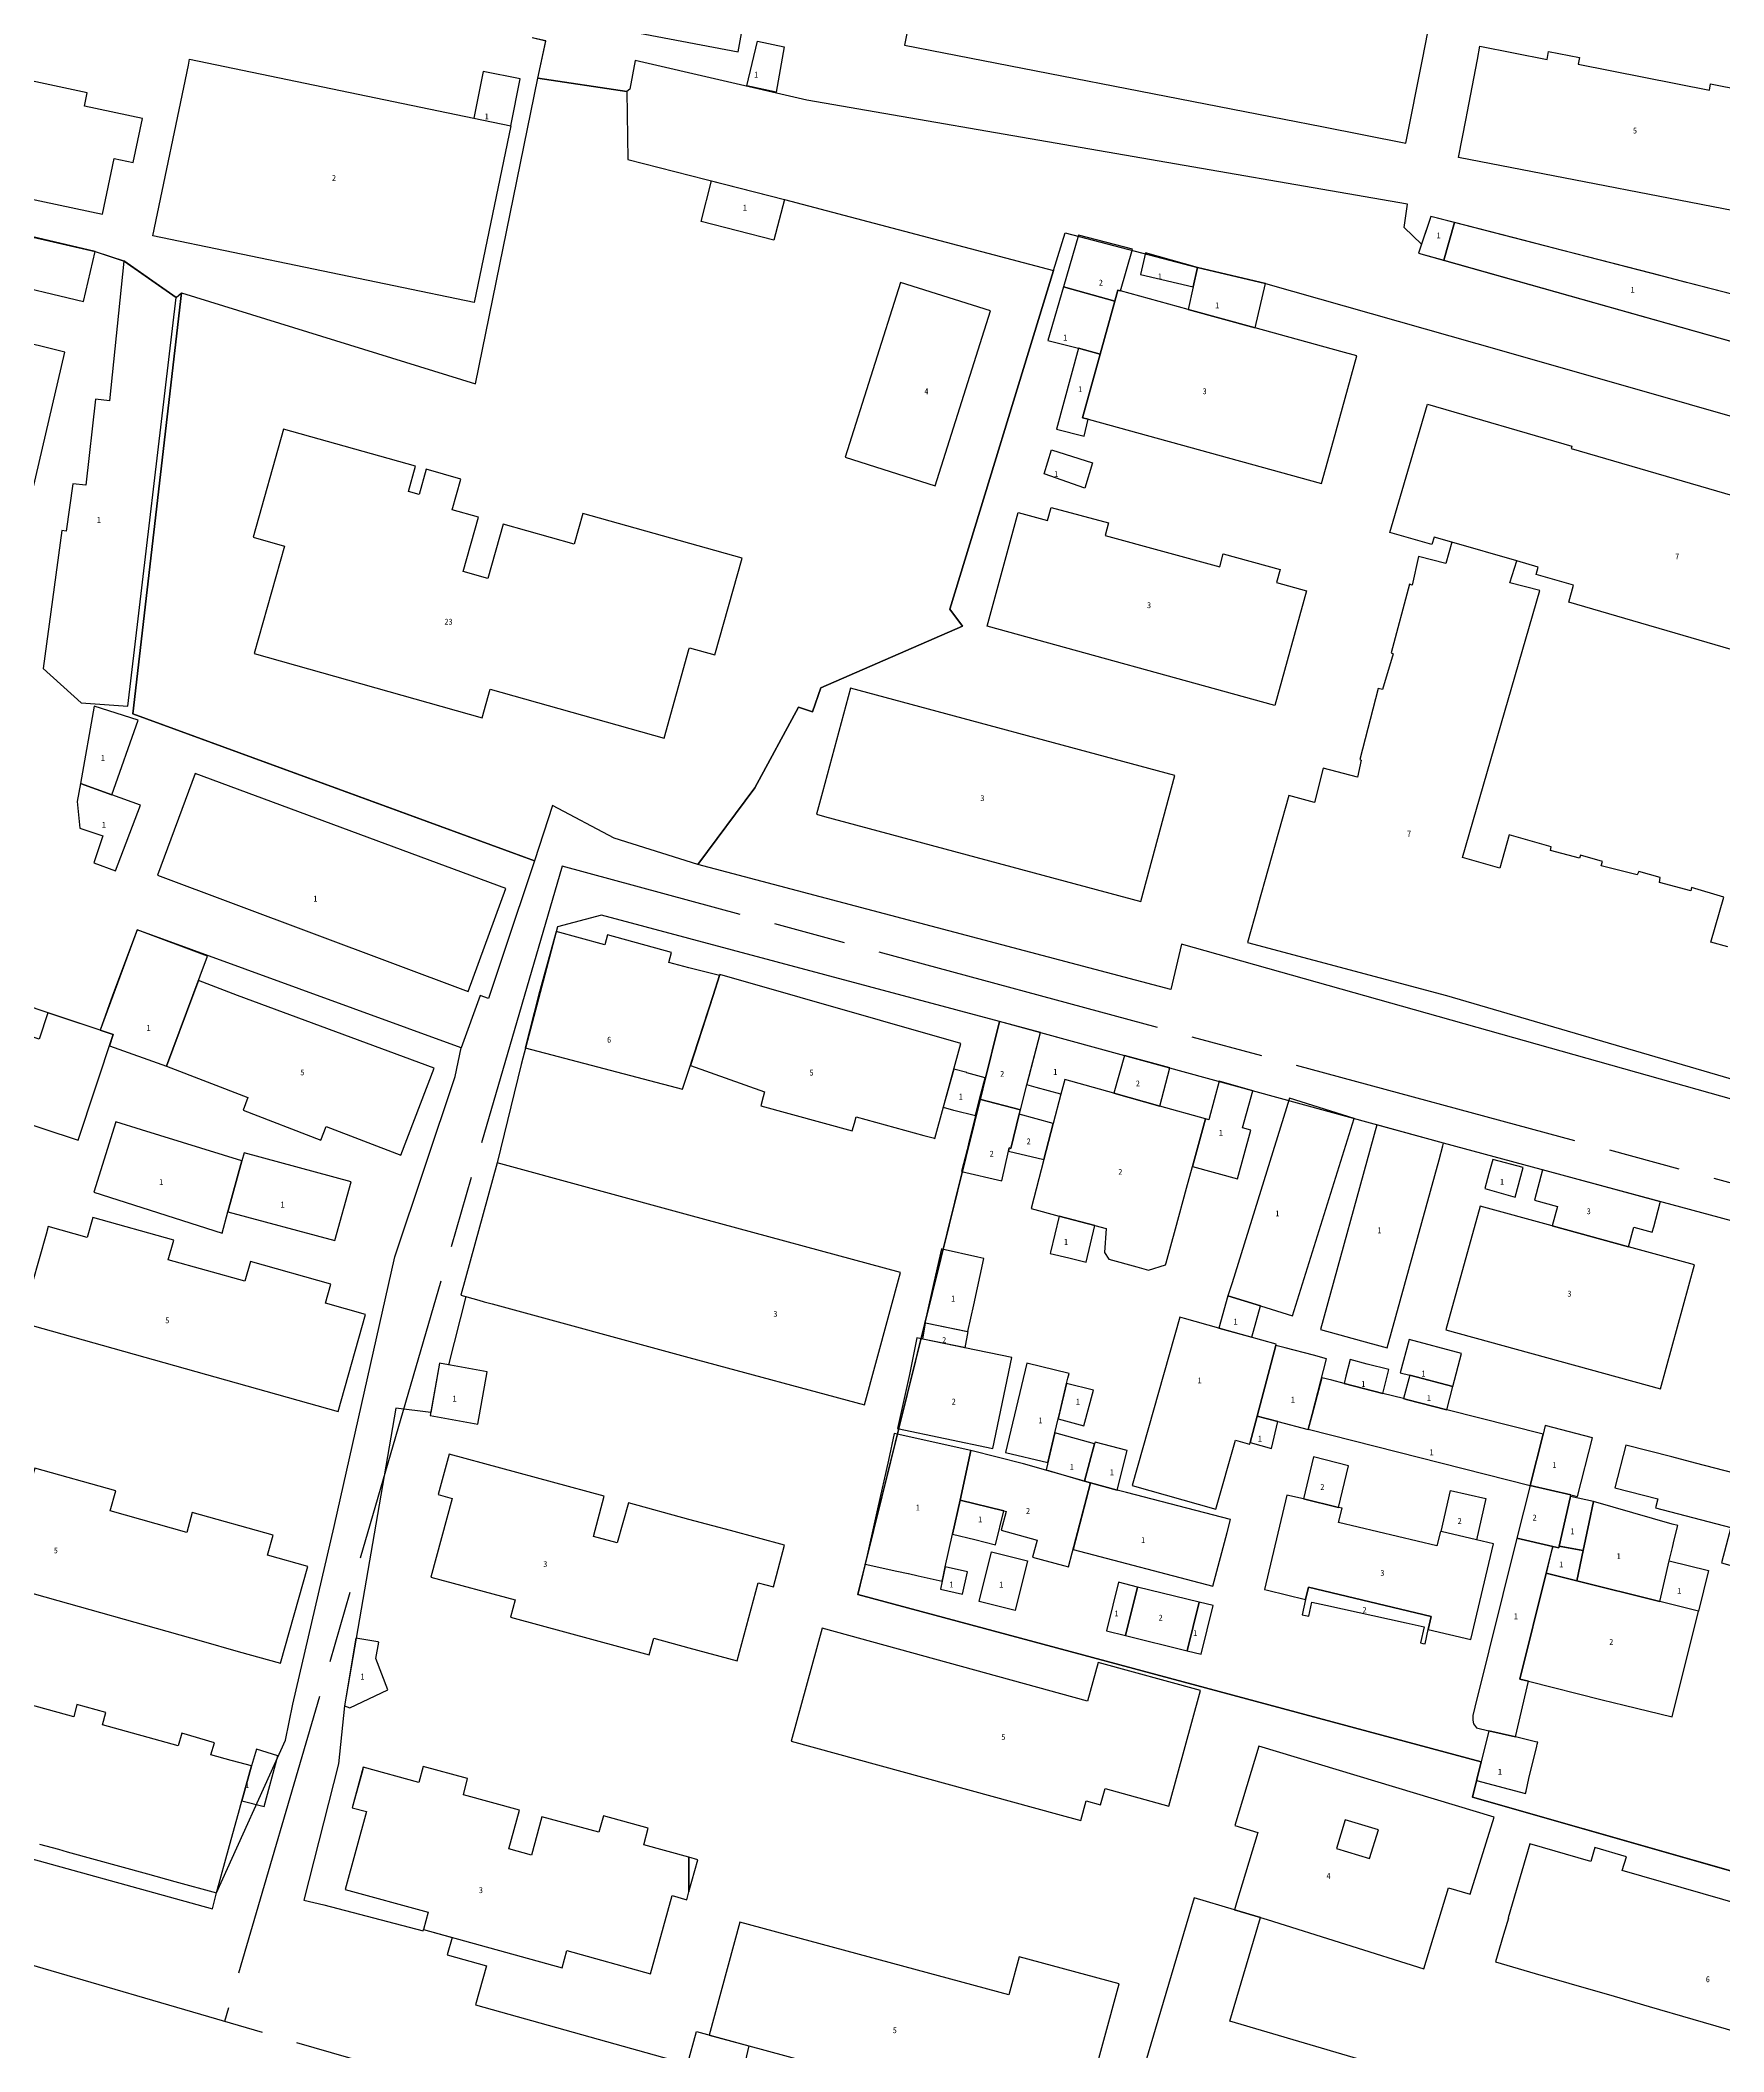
# Model space of a CAD drawing. Header units: millimetres. Extents: x 125232 to 134072, y 142885 to 152835.
# Drawn here: x 129196 to 129336.1, y 146912.1 to 147079.5 of the extents above; entities that cross this region are included whole.
import ezdxf
from ezdxf.enums import TextEntityAlignment as Align

# ---------------------------------------------------------------- set-up
doc = ezdxf.new("R2010")
doc.units = ezdxf.units.MM
doc.linetypes.add('ACAD_ISO08W100', pattern=[36, 24, -3, 6, -3])
for name, color, linetype in [('buildings', 7, 'Continuous'), ('commerce and residence', 32, 'Continuous'), ('layers', 7, 'Continuous'), ('research & university', 30, 'Continuous'), ('residence', 2, 'Continuous'), ('residence-bad', 41, 'Continuous'), ('老城北中心线', 7, 'ACAD_ISO08W100')]:
    doc.layers.add(name, color=color, linetype=linetype)
doc.styles.add('层数', font='', dxfattribs={"height": 2})
doc.styles.get('层数').set_extended_font_data('FangSong_GB2312')

msp = doc.modelspace()

# ---------------------------------------------------------------- linework, layer by layer
at = {"layer": 'buildings', "linetype": 'Continuous', "flags": 128}
for points in [[(129239.59, 147081.3), (129254.11, 147078.56), (129255.58, 147086.68)], [(129268.81, 147083.47), (129267.95, 147079.11), (129299.55, 147072.95), (129302.67, 147072.34), (129309.68, 147070.97), (129311.05, 147077.92), (129311.98, 147082.61)], [(129336.48, 147004.05), (129335.06, 147004.44), (129336.14, 147008.18), (129333.46, 147009), (129333.4, 147008.71), (129330.78, 147009.41), (129330.85, 147009.83), (129329.07, 147010.33), (129328.94, 147010.04), (129325.92, 147010.81), (129326.05, 147011.17), (129324.21, 147011.68), (129324.13, 147011.44), (129321.7, 147012.08), (129321.76, 147012.38), (129318.26, 147013.39), (129317.49, 147010.6), (129314.4, 147011.49), (129320.82, 147033.71), (129318.33, 147034.36), (129318.9, 147036.19), (129313.49, 147037.74), (129313, 147035.97), (129310.74, 147036.54), (129310.21, 147034.17), (129309.97, 147034.24), (129308.45, 147028.52), (129308.62, 147028.45), (129307.74, 147025.48), (129307.38, 147025.55), (129305.84, 147019.66), (129305.96, 147019.6), (129305.64, 147018.17), (129302.78, 147018.94), (129302.07, 147016.08), (129299.93, 147016.66), (129297.36, 147007.51), (129297.36, 147007.49), (129297.36, 147007.48), (129297.36, 147007.48), (129296.49, 147004.41), (129313.07, 147000), (129350.68, 146989)], [(129195.94, 146929.37), (129197.52, 146928.94), (129198.26, 146928.73), (129204.94, 146926.89), (129207.22, 146926.26), (129210.68, 146925.3), (129211.77, 146929.24), (129212.52, 146931.95), (129212.8, 146932.97), (129213.6, 146935.88), (129212.01, 146936.31), (129211.9, 146936.34), (129210.22, 146936.81), (129210.52, 146937.79), (129207.81, 146938.6), (129207.5, 146937.56), (129201.18, 146939.3), (129201.46, 146940.32), (129199.07, 146940.98), (129198.8, 146939.96), (129192.16, 146941.79)]]:
    msp.add_lwpolyline(points, dxfattribs=at)
for points in [[(129257.92, 147078.97), (129257.26, 147075.2), (129254.83, 147075.73), (129255.72, 147079.46), (129257.92, 147078.97)], [(129315.84, 147079.02), (129321.43, 147077.92), (129321.56, 147078.59), (129324.13, 147078.08), (129324.02, 147077.53), (129334.94, 147075.38), (129335.04, 147075.89), (129337.7, 147075.37), (129337.6, 147074.89), (129343.1, 147073.8), (129341.27, 147064.5), (129314.06, 147069.76), (129314.68, 147073.02), (129314.77, 147073.46), (129315.63, 147077.93)], [(129313.73, 147064.34), (129311.76, 147064.85), (129310.73, 147061.81), (129312.83, 147061.22)], [(129312.83, 147061.22), (129343.1, 147052.68), (129343.15, 147052.95), (129343.92, 147056.56), (129341.78, 147057.11), (129338.75, 147057.89), (129333.04, 147059.36), (129330.19, 147060.1), (129322.63, 147062.04), (129319.45, 147062.87), (129313.73, 147064.34)], [(129286.92, 147062.14), (129282.44, 147063.31), (129281.17, 147058.99), (129285.44, 147057.81), (129285.69, 147058.73), (129285.92, 147058.67)], [(129207.33, 147058.12), (129202.98, 147061.15), (129202.96, 147061.14), (129201.77, 147049.51), (129200.62, 147049.66), (129199.81, 147042.5), (129198.72, 147042.6), (129198.17, 147038.66), (129197.81, 147038.72), (129196.26, 147027.24), (129199.43, 147024.37), (129203.31, 147024.1)], [(129288, 147061.83), (129287.58, 147060.03), (129291.97, 147058.99), (129292.34, 147060.6)], [(129297.99, 147059.28), (129292.34, 147060.6), (129291.97, 147058.99), (129291.55, 147057.12), (129297.14, 147055.58)], [(129275.1, 147056.99), (129267.6, 147059.36), (129263.01, 147044.81), (129270.51, 147042.44)], [(129285.44, 147057.81), (129281.17, 147058.99), (129279.87, 147054.54), (129282.42, 147053.89), (129284.22, 147053.39)], [(129198.05, 147053.57), (129193.49, 147054.71), (129193.01, 147052.26), (129188.22, 147053.28), (129189.11, 147056.95), (129184.73, 147057.96), (129182.73, 147049.53), (129183.3, 147049.36), (129182.7, 147046.83), (129182.24, 147044.91), (129185.91, 147043.97), (129185.58, 147042.86), (129190.26, 147041.73), (129189.82, 147039.86), (129194.21, 147038.87), (129194.61, 147038.78)], [(129285.69, 147058.73), (129285.44, 147057.81), (129284.22, 147053.39), (129282.77, 147048.1), (129283.22, 147047.98), (129302.66, 147042.62), (129303.66, 147046.22), (129305.59, 147053.25), (129304.25, 147053.62), (129297.14, 147055.58), (129291.55, 147057.12), (129285.92, 147058.67)], [(129284.22, 147053.39), (129282.42, 147053.89), (129280.59, 147047.16), (129282.9, 147046.57), (129283.22, 147047.98), (129282.77, 147048.1)], [(129311.85, 147037.54), (129308.35, 147038.56), (129311.47, 147049.24), (129323.49, 147045.73), (129323.43, 147045.54), (129346.96, 147038.68), (129346.06, 147035.61), (129347.5, 147035.19), (129348.4, 147038.26), (129363.66, 147033.82), (129360.3, 147021.95), (129352.27, 147024.29), (129323.23, 147032.75), (129323.63, 147034.17), (129320.52, 147035.05), (129320.7, 147035.67), (129318.9, 147036.19), (129313.49, 147037.74), (129312.03, 147038.16), (129311.85, 147037.54)], [(129216.33, 147037.42), (129213.81, 147028.47), (129232.79, 147023.13), (129233.46, 147025.5), (129247.93, 147021.43), (129250, 147028.8), (129250.04, 147028.96), (129252.17, 147028.36), (129254.43, 147036.41), (129241.18, 147040.14), (129240.46, 147037.58), (129234.54, 147039.25), (129233.27, 147034.72), (129231.21, 147035.3), (129232.48, 147039.83), (129230.3, 147040.44), (129231.01, 147043), (129228.13, 147043.81), (129227.54, 147041.7), (129226.65, 147041.95), (129227.25, 147044.06), (129216.27, 147047.15), (129213.74, 147038.15), (129216.33, 147037.42)], [(129279.56, 147043.44), (129280.18, 147045.42), (129283.6, 147044.35), (129282.95, 147042.23)], [(129274.82, 147030.74), (129277.41, 147040.22), (129279.86, 147039.55), (129280.16, 147040.64), (129284.93, 147039.34), (129284.64, 147038.31), (129294.18, 147035.7), (129294.47, 147036.76), (129299.2, 147035.46), (129298.91, 147034.38), (129301.4, 147033.7), (129298.78, 147024.16)], [(129260.62, 147015.1), (129261.29, 147014.92), (129287.62, 147007.82), (129290.45, 147018.31), (129263.45, 147025.59), (129261.11, 147016.94)], [(129204.15, 147022.93), (129200.49, 147024.08), (129199.35, 147017.65), (129201.96, 147016.7)], [(129204.35, 147015.84), (129201.96, 147016.7), (129199.35, 147017.65), (129199.09, 147016.16), (129199.3, 147013.95), (129201.21, 147013.31), (129200.47, 147011.05), (129202.27, 147010.39)], [(129202.08, 146996.77), (129201.77, 146995.81), (129206.51, 146994.13), (129208.72, 147000), (129209.92, 147003.28), (129204.07, 147005.47), (129202.03, 147000), (129201.01, 146997.13), (129202.08, 146996.77)], [(129237.49, 147000), (129236.38, 146995.65), (129249.46, 146992.21), (129250, 146993.8), (129252.01, 147000), (129252.56, 147001.66), (129250, 147002.31), (129248.32, 147002.76), (129248.55, 147003.6), (129243.22, 147005.05), (129242.99, 147004.23), (129238.95, 147005.34), (129237.49, 147000), (129237.49, 147000)], [(129175.36, 146995.81), (129199.18, 146987.97), (129202.08, 146996.77), (129196.65, 146998.56), (129195.92, 146996.36), (129185.19, 146999.89), (129185.23, 147000), (129185.65, 147001.25), (129178.91, 147003.52), (129178.08, 147001.05), (129177.71, 147000), (129176.41, 146996.02), (129175.52, 146996.31), (129175.36, 146995.81)], [(129206.51, 146994.13), (129213.3, 146991.51), (129212.9, 146990.46), (129219.37, 146987.97), (129219.81, 146989.11), (129226.02, 146986.72), (129228.81, 146993.96), (129212.42, 147000), (129209.18, 147001.25), (129208.72, 147000), (129206.51, 146994.13)], [(129250.12, 146994.17), (129256.29, 146991.98), (129256.18, 146991.56), (129255.98, 146990.82), (129263.58, 146988.73), (129263.77, 146989.37), (129263.92, 146989.91), (129269.55, 146988.36), (129270.34, 146988.15), (129270.46, 146988.11), (129272.63, 146996.02), (129252.58, 147001.75), (129252.56, 147001.66), (129252.01, 147000), (129250.12, 146994.17)], [(129279.26, 146996.94), (129275.86, 146997.84), (129274.65, 146993.16), (129274.19, 146991.38), (129277.59, 146990.5), (129278.13, 146992.58)], [(129280.96, 146991.8), (129278.91, 146992.36), (129278.13, 146992.58), (129278.31, 146993.28), (129279.26, 146996.94), (129286.27, 146995.02), (129285.38, 146991.87), (129281.28, 146993.02)], [(129274.65, 146993.16), (129273.12, 146993.56), (129273.12, 146993.59), (129272.05, 146993.88), (129271.17, 146990.7), (129272.02, 146990.47), (129272.04, 146990.46), (129273.85, 146990.01), (129274.19, 146991.38)], [(129285.38, 146991.87), (129289.21, 146990.8), (129290.04, 146993.99), (129286.27, 146995.02)], [(129292.99, 146989.73), (129289.21, 146990.8), (129285.38, 146991.87), (129281.28, 146993.02), (129280.96, 146991.8), (129280.32, 146989.36), (129279.54, 146986.36), (129278.48, 146982.28), (129280.81, 146981.65), (129283.78, 146980.85), (129284.72, 146980.6), (129284.58, 146978.61), (129284.94, 146978.05), (129287.28, 146977.41), (129288.26, 146977.14), (129289.67, 146977.58), (129289.72, 146977.75), (129290.49, 146980.58), (129291.42, 146983.98), (129291.91, 146985.76)], [(129293.27, 146989.66), (129292.99, 146989.73), (129291.91, 146985.76), (129295.66, 146984.74), (129296.76, 146988.79), (129296.09, 146988.98), (129296.93, 146992.07), (129294.13, 146992.87), (129293.3, 146989.76)], [(129277.59, 146990.5), (129274.19, 146991.38), (129273.85, 146990.01), (129273.39, 146988.12), (129273.27, 146987.65), (129273.15, 146987.17), (129272.7, 146985.35), (129276.04, 146984.59), (129276.59, 146987.06), (129276.65, 146987.32), (129276.79, 146987.28), (129277.5, 146990.13)], [(129280.32, 146989.36), (129277.5, 146990.13), (129276.79, 146987.28), (129276.65, 146987.32), (129276.59, 146987.06), (129279.54, 146986.36)], [(129305.38, 146989.78), (129299.99, 146991.46), (129295.21, 146976.1), (129294.87, 146975.01), (129297.57, 146974.17), (129300.25, 146973.33)], [(129202.29, 146989.49), (129200.46, 146983.63), (129211.15, 146980.21), (129211.63, 146981.99), (129212.8, 146986.25), (129204.44, 146988.83)], [(129312.82, 146987.72), (129307.25, 146989.25), (129302.56, 146972.21), (129306.79, 146971.05), (129306.9, 146971.02), (129308.13, 146970.68), (129312.44, 146986.32), (129312.76, 146987.48)], [(129211.63, 146981.99), (129220.54, 146979.61), (129221.9, 146984.51), (129212.98, 146986.9), (129212.8, 146986.25)], [(129231.01, 146975.05), (129232.51, 146974.64), (129232.95, 146974.52), (129233.62, 146974.34), (129250, 146969.88), (129264.62, 146965.92), (129267.61, 146976.96), (129250, 146981.73), (129234.03, 146986.08), (129231.01, 146975.05)], [(129319.44, 146985.68), (129316.91, 146986.36), (129316.59, 146985.18), (129316.25, 146983.93), (129318.78, 146983.23)], [(129330.83, 146982.77), (129330.86, 146982.84), (129321.05, 146985.5), (129320.37, 146982.98), (129322.3, 146982.45), (129321.85, 146980.83), (129328.2, 146979.09), (129328.65, 146980.73), (129330.17, 146980.32), (129330.3, 146980.76)], [(129313.01, 146972.17), (129330.86, 146967.26), (129333.7, 146977.58), (129328.2, 146979.09), (129321.85, 146980.83), (129315.85, 146982.48)], [(129194.44, 146972.79), (129220.8, 146965.38), (129223.07, 146973.46), (129219.76, 146974.39), (129220.2, 146975.98), (129213.51, 146977.86), (129213.05, 146976.22), (129206.67, 146978.01), (129207.12, 146979.65), (129200.4, 146981.53), (129199.93, 146979.87), (129196.68, 146980.79), (129196.5, 146980.13), (129195.34, 146976.02)], [(129283.78, 146980.85), (129280.81, 146981.65), (129280.09, 146978.63), (129280.06, 146978.52), (129281.62, 146978.16), (129283.06, 146977.82)], [(129274.56, 146978.11), (129274.06, 146978.22), (129271.07, 146978.9), (129271.02, 146978.91), (129270.38, 146976.11), (129269.74, 146973.26), (129269.63, 146972.78), (129269.7, 146972.77), (129273.19, 146972.05), (129273.23, 146972.03), (129273.72, 146974.27)], [(129297.57, 146974.17), (129294.87, 146975.01), (129294.12, 146972.32), (129296.86, 146971.57)], [(129269.7, 146972.77), (129273.23, 146972.03), (129272.97, 146970.68), (129269.46, 146971.4)], [(129290.87, 146973.23), (129286.9, 146959.21), (129293.86, 146957.24), (129295.49, 146962.99), (129296.65, 146962.66), (129296.68, 146962.65), (129296.72, 146962.79), (129297.3, 146965), (129298.85, 146970.87), (129298.89, 146970.99), (129294.12, 146972.32), (129291.24, 146973.13)], [(129268.35, 146968.47), (129267.37, 146963.96), (129275.31, 146962.3), (129276.89, 146969.88), (129272.97, 146970.68), (129272.91, 146970.7), (129269.46, 146971.4), (129268.98, 146971.5)], [(129303.08, 146969.77), (129301.99, 146970.06), (129299.63, 146970.67), (129298.85, 146970.87), (129297.3, 146965), (129299.03, 146964.55), (129301.55, 146963.89), (129301.88, 146965.12)], [(129309.21, 146968.61), (129310, 146968.4), (129313.58, 146967.46), (129314.31, 146970.22), (129309.94, 146971.38)], [(129281.64, 146968.55), (129278.12, 146969.4), (129276.34, 146961.96), (129279.87, 146961.12), (129280.46, 146963.6), (129280.73, 146964.76), (129280.81, 146965.06), (129281.44, 146967.72), (129281.55, 146968.16)], [(129308.26, 146968.87), (129306.46, 146969.33), (129305.04, 146969.7), (129304.69, 146968.32), (129304.54, 146967.72), (129307.76, 146966.89)], [(129310, 146968.4), (129309.48, 146966.45), (129309.74, 146966.39), (129313.09, 146965.53), (129313.58, 146967.46)], [(129281.44, 146967.72), (129280.73, 146964.76), (129282.88, 146964.18), (129283.68, 146967.16)], [(129309.74, 146966.39), (129309.48, 146966.45), (129307.76, 146966.89), (129304.54, 146967.72), (129303.51, 146967.98), (129302.69, 146968.19), (129301.88, 146965.12), (129301.55, 146963.9), (129320.01, 146959.22), (129321.1, 146963.49), (129313.09, 146965.53)], [(129179.8, 146954.61), (129209.41, 146946.28), (129212.49, 146945.41), (129216.01, 146944.42), (129218.29, 146952.48), (129214.93, 146953.42), (129215.4, 146955.08), (129208.67, 146956.98), (129208.2, 146955.31), (129201.82, 146957.11), (129202.29, 146958.77), (129195.55, 146960.67), (129195.09, 146959.04), (129192.02, 146959.9), (129192.47, 146961.5), (129185.75, 146963.4), (129185.27, 146961.72), (129182.37, 146962.57), (129181.53, 146959.97)], [(129273.48, 146962.14), (129267.09, 146963.55), (129266.6, 146961.34), (129265.7, 146957.27), (129265.64, 146957.02), (129264.68, 146952.68), (129267.32, 146952.1), (129268.25, 146951.89), (129268.28, 146951.88), (129269.08, 146951.71), (129271.08, 146951.26), (129271.16, 146951.62), (129271.34, 146952.44), (129271.94, 146955.17), (129272.57, 146958.01)], [(129283.77, 146962.69), (129280.46, 146963.6), (129279.74, 146960.51), (129282.92, 146959.57)], [(129299.03, 146964.55), (129297.3, 146965), (129296.72, 146962.79), (129298.48, 146962.3)], [(129325.22, 146963.2), (129321.28, 146964.2), (129321.1, 146963.49), (129320.01, 146959.22), (129323.41, 146958.43), (129323.97, 146958.3)], [(129228.52, 146951.59), (129235.55, 146949.69), (129235.15, 146948.27), (129246.7, 146945.13), (129247.07, 146946.5), (129250, 146945.72), (129254.01, 146944.63), (129255.76, 146951.13), (129257.04, 146950.79), (129257.97, 146954.24), (129253.46, 146955.46), (129251.99, 146955.86), (129250, 146956.39), (129244.96, 146957.79), (129244.04, 146954.45), (129242.06, 146954.98), (129242.96, 146958.32), (129230.04, 146961.83), (129229.12, 146958.46), (129230.29, 146958.14), (129228.52, 146951.59)], [(129283.42, 146959.43), (129282.92, 146959.57), (129277.86, 146961.03), (129273.48, 146962.14), (129272.57, 146958.01), (129276.22, 146957.11), (129276.42, 146957.06), (129275.99, 146955.49), (129278.98, 146954.68), (129278.59, 146953.25), (129281.18, 146952.57), (129281.59, 146952.46)], [(129286.47, 146962.12), (129283.81, 146962.84), (129283.77, 146962.69), (129282.92, 146959.57), (129283.42, 146959.43), (129285.65, 146958.84)], [(129327.99, 146962.59), (129327.07, 146959.03), (129330.66, 146958.1), (129330.46, 146957.35), (129336.71, 146955.73), (129335.94, 146952.77), (129337.04, 146952.49), (129340.95, 146951.47), (129343.96, 146950.7), (129344.27, 146951.91), (129345.23, 146955.6), (129346.54, 146955.26), (129346.91, 146955.16), (129347.52, 146957.53), (129333.79, 146961.09), (129331.8, 146961.6)], [(129304.91, 146960.87), (129301.98, 146961.6), (129301.15, 146958.1), (129304.08, 146957.4)], [(129295.07, 146956.38), (129286.42, 146958.64), (129285.65, 146958.84), (129283.42, 146959.43), (129281.97, 146953.89), (129293.62, 146950.84), (129294.79, 146955.31)], [(129299.78, 146958.42), (129297.9, 146950.56), (129298.16, 146950.5), (129301.33, 146949.74), (129301.57, 146950.75), (129311.79, 146948.32), (129311.53, 146947.24), (129315.07, 146946.39), (129316.96, 146954.35), (129315.54, 146954.69), (129312.61, 146955.39), (129312.55, 146955.4), (129312.26, 146954.2), (129304.08, 146956.15), (129304.36, 146957.33), (129304.08, 146957.4), (129301.15, 146958.1)], [(129313.39, 146958.8), (129316.33, 146958.13), (129315.54, 146954.69), (129312.61, 146955.39)], [(129322.4, 146954.02), (129322.43, 146954.18), (129323.35, 146958.18), (129323.38, 146958.31), (129323.41, 146958.43), (129320.01, 146959.22), (129318.9, 146954.83), (129321.9, 146954.14)], [(129325.3, 146957.89), (129323.38, 146958.31), (129323.35, 146958.18), (129322.43, 146954.18), (129324.09, 146953.87), (129324.44, 146953.8), (129324.94, 146956.16)], [(129276.22, 146957.11), (129272.57, 146958.01), (129271.94, 146955.17), (129273.79, 146954.72), (129275.53, 146954.29)], [(129332.31, 146955.9), (129331.85, 146956.01), (129325.3, 146957.89), (129324.94, 146956.16), (129324.44, 146953.8), (129323.91, 146951.29), (129330.82, 146949.57), (129331.59, 146952.94), (129331.86, 146954.06), (129332.01, 146954.7)], [(129275.2, 146953.7), (129278.19, 146952.96), (129277.16, 146948.81), (129274.17, 146949.55)], [(129315.41, 146940.78), (129315.26, 146940.07), (129315.25, 146939.69), (129315.31, 146939.39), (129315.55, 146939.06), (129316.58, 146938.81), (129318.8, 146938.29), (129319.88, 146942.92), (129319.16, 146943.1), (129321.35, 146951.93), (129321.9, 146954.14), (129318.9, 146954.83)], [(129324.44, 146953.8), (129322.43, 146954.18), (129322.4, 146954.02), (129321.9, 146954.14), (129321.78, 146953.68), (129321.35, 146951.93), (129323.91, 146951.29)], [(129273.19, 146952.03), (129271.34, 146952.44), (129271.08, 146951.26), (129270.93, 146950.58), (129272.78, 146950.17)], [(129334.04, 146948.77), (129330.82, 146949.57), (129323.91, 146951.29), (129321.35, 146951.93), (129319.16, 146943.1), (129319.88, 146942.92), (129326.02, 146941.39), (129327.84, 146940.94), (129331.85, 146939.96)], [(129331.59, 146952.94), (129334.86, 146952.15), (129334.04, 146948.77), (129330.82, 146949.57)], [(129287.34, 146950.77), (129285.75, 146951.16), (129285.28, 146949.25), (129284.75, 146947.12), (129286.34, 146946.72)], [(129292.46, 146949.5), (129287.34, 146950.77), (129286.34, 146946.72), (129291.46, 146945.46)], [(129301.33, 146949.74), (129301.04, 146948.45), (129301.59, 146948.33), (129301.85, 146949.52), (129303.02, 146949.26), (129309.71, 146947.79), (129311.19, 146947.46), (129310.9, 146946.12), (129311.09, 146946.08), (129311.27, 146946.04), (129311.53, 146947.24), (129311.79, 146948.32), (129301.57, 146950.75), (129301.33, 146949.74)], [(129293.63, 146949.22), (129292.46, 146949.5), (129291.46, 146945.46), (129292.63, 146945.17)], [(129258.51, 146937.94), (129280.67, 146931.87), (129282.61, 146931.34), (129283.06, 146932.97), (129284.27, 146932.64), (129284.64, 146933.99), (129289.94, 146932.54), (129292.57, 146942.16), (129284.06, 146944.49), (129283.18, 146941.28), (129261.08, 146947.33)], [(129222.27, 146946.52), (129221.34, 146940.87), (129221.79, 146940.7), (129224.95, 146942.2), (129223.94, 146944.83), (129224.18, 146946.18), (129224.11, 146946.2)], [(129320.65, 146937.85), (129320.46, 146937.89), (129318.8, 146938.29), (129316.58, 146938.81), (129315.56, 146934.67), (129319.63, 146933.57), (129319.68, 146933.77), (129319.9, 146934.84), (129320.57, 146937.53), (129320.61, 146937.69)], [(129215.8, 146936.72), (129214, 146937.28), (129213.6, 146935.88), (129212.8, 146932.97), (129214.64, 146932.5)], [(129297.44, 146937.52), (129295.45, 146930.92), (129297.36, 146930.34), (129295.58, 146924.48), (129295.41, 146923.9), (129297.57, 146923.27), (129298.14, 146923.1), (129311.16, 146918.99), (129313.22, 146925.74), (129315.04, 146925.21), (129317.02, 146931.61)], [(129242.88, 146931.72), (129242.51, 146930.35), (129237.77, 146931.65), (129236.89, 146928.46), (129235.01, 146928.98), (129235.9, 146932.18), (129231.23, 146933.47), (129231.56, 146934.84), (129227.89, 146935.82), (129227.53, 146934.49), (129222.9, 146935.77), (129222.82, 146935.48), (129221.96, 146932.4), (129223.17, 146932.07), (129221.38, 146925.59), (129228.29, 146923.7), (129227.9, 146922.27), (129239.44, 146919.07), (129239.83, 146920.51), (129246.81, 146918.58), (129248.61, 146925.08), (129249.82, 146924.74), (129250, 146925.4), (129250, 146928.28), (129246.24, 146929.32), (129246.62, 146930.69)], [(129223.17, 146932.07), (129221.38, 146925.59), (129228.29, 146923.7), (129227.9, 146922.27), (129239.44, 146919.07), (129239.83, 146920.51), (129246.81, 146918.58), (129248.61, 146925.08), (129249.82, 146924.74), (129250, 146925.4), (129250.75, 146928.05), (129250, 146928.28), (129246.24, 146929.32), (129246.62, 146930.69), (129242.88, 146931.72), (129242.51, 146930.35), (129237.77, 146931.65), (129236.89, 146928.46), (129235.01, 146928.98), (129235.9, 146932.18), (129231.23, 146933.47), (129231.56, 146934.84), (129227.89, 146935.82), (129227.53, 146934.49), (129222.9, 146935.77), (129221.96, 146932.4), (129223.17, 146932.07)], [(129307.39, 146930.55), (129304.62, 146931.39), (129303.89, 146929), (129306.66, 146928.16)], [(129250.75, 146928.05), (129250, 146928.28), (129250, 146925.4)], [(129342.39, 146924.3), (129339.71, 146925.09), (129339.33, 146923.8), (129327.69, 146927.16), (129328.03, 146928.31), (129325.4, 146929.08), (129325.07, 146927.92), (129319.99, 146929.39), (129318.2, 146923.22), (129318.22, 146923.21), (129317.81, 146921.85), (129317.14, 146919.56), (129320.44, 146918.6), (129323.24, 146917.79), (129327, 146916.7), (129329.93, 146915.85), (129333.57, 146914.79), (129336.34, 146913.99), (129339.73, 146913.01), (129342.91, 146912.09), (129346.19, 146911.14), (129349.05, 146920.99), (129342.01, 146923.02)], [(129292.05, 146924.89), (129287.57, 146909.72), (129290.86, 146908.75), (129289.07, 146902.67), (129302.28, 146898.77), (129304.06, 146904.81), (129305.98, 146904.25), (129307.92, 146910.82), (129295.02, 146914.62), (129297.57, 146923.27), (129295.41, 146923.9)], [(129251.69, 146913.47), (129255, 146912.57), (129275.96, 146906.9), (129276.39, 146908.51), (129277.65, 146908.17), (129278, 146909.47), (129283.19, 146908.06), (129285.81, 146917.73), (129277.49, 146919.98), (129276.63, 146916.81), (129254.25, 146922.86)]]:
    msp.add_lwpolyline(points, close=True, dxfattribs=at)
for points, elevation in [([(129208.44, 147077.96), (129232.1, 147073.05), (129235.19, 147072.41), (129232.14, 147057.68), (129205.38, 147063.24), (129208.34, 147077.46)], 21.66), ([(129192.92, 147076.65), (129192.68, 147075.51), (129187.74, 147076.56), (129186.97, 147072.9), (129188.59, 147072.56), (129187.6, 147067.92), (129201.18, 147065.04), (129202.16, 147069.67), (129203.74, 147069.34), (129204.52, 147073.02), (129199.7, 147074.04), (129199.93, 147075.16)], 19.29), ([(129235.19, 147072.41), (129235.96, 147076.31), (129232.89, 147076.91), (129232.1, 147073.05)], 21.66), ([(129257.96, 147066.26), (129257.08, 147062.88), (129251.03, 147064.44), (129251.89, 147067.82)], 13.61), ([(129193.39, 147063.64), (129192.41, 147059.49), (129199.62, 147057.79), (129200.59, 147061.95)], 18.37), ([(129231.64, 147000.34), (129234.77, 147008.91), (129208.91, 147018.49), (129205.78, 147010.03)], 14.69), ([(129228.46, 146965.05), (129232.44, 146964.33), (129233.22, 146968.67), (129229.24, 146969.39)], 14.4)]:
    msp.add_lwpolyline(points, close=True, dxfattribs=dict(at, elevation=elevation))
at = {"layer": 'commerce and residence'}
msp.add_lwpolyline([(129343.1, 147052.68), (129343.92, 147056.56), (129311.76, 147064.85), (129310.73, 147061.81)], close=True, dxfattribs=at)
at = {"layer": 'research & university'}
msp.add_lwpolyline([(129183.76, 147065.81), (129200.59, 147061.95), (129202.98, 147061.15), (129207.33, 147058.12), (129207.76, 147058.49), (129232.25, 147050.91), (129237.44, 147076.37), (129238.08, 147079.47), (129236.96, 147079.72)], dxfattribs=at)
at = {"layer": 'residence'}
for points in [[(129379.77, 147085.55), (129377.78, 147075.92), (129377.34, 147074.87), (129377.05, 147073.19), (129376.58, 147073.27), (129375.2, 147067.78), (129372.2, 147051.99), (129369.43, 147049.07), (129364.74, 147046.69), (129343.15, 147052.95), (129343.92, 147056.56), (129311.76, 147064.85), (129310.98, 147062.56), (129309.53, 147063.94), (129309.81, 147065.87), (129259.83, 147074.54), (129245.52, 147077.83), (129245.09, 147075.46), (129244.84, 147075.25), (129237.44, 147076.37), (129238.08, 147079.46), (129236.96, 147079.72)], [(129350.27, 146987.59), (129291.01, 147004.28), (129290.12, 147000.5), (129250.74, 147010.91), (129250.74, 147010.91), (129255.48, 147017.29), (129259.11, 147024.01), (129260.3, 147023.61), (129260.98, 147025.62), (129272.78, 147030.74), (129271.71, 147032.18), (129280.34, 147060.37), (129281.33, 147063.5), (129292.34, 147060.6), (129297.99, 147059.28), (129317.82, 147053.65), (129363.92, 147040.47)], [(129172.65, 146934.4), (129210.36, 146923.98), (129210.68, 146925.3), (129216.43, 146938.03), (129217.03, 146941.02), (129220.47, 146955.81), (129225.53, 146978.26), (129230.56, 146993.27), (129231.05, 146995.66), (129204.07, 147005.47), (129201.01, 146997.13), (129168.67, 147007.92)], [(129351.98, 146922.78), (129315.21, 146933.28), (129315.94, 146936.23), (129264.05, 146950.14), (129275.86, 146997.84), (129242.73, 147006.69), (129239.06, 147005.72), (129236.04, 146994.25), (129234.03, 146986.08), (129231.01, 146975.05), (129231.43, 146974.94), (129230, 146969.25), (129229.24, 146969.39), (129228.51, 146965.29), (129225.6, 146965.67), (129221.34, 146940.87), (129220.84, 146936.05), (129217.95, 146924.71), (129219.61, 146924.31), (129227.87, 146922.14), (129227.9, 146922.27), (129230.3, 146921.6), (129229.89, 146920.15), (129233.15, 146919.23), (129232.23, 146916), (129249.89, 146911.05), (129250.63, 146913.76), (129255, 146912.57), (129254.68, 146911.28)]]:
    msp.add_lwpolyline(points, dxfattribs=at)
msp.add_lwpolyline([(129244.91, 147069.59), (129257.96, 147066.26), (129280.34, 147060.37), (129271.71, 147032.18), (129272.78, 147030.74), (129260.98, 147025.62), (129260.3, 147023.61), (129259.11, 147024.01), (129255.48, 147017.29), (129250.74, 147010.91), (129243.77, 147013.11), (129238.66, 147015.82), (129237.16, 147011.21), (129225.71, 147015.4), (129216.31, 147018.84), (129203.71, 147023.45), (129207.76, 147058.49), (129232.25, 147050.91), (129237.44, 147076.37), (129244.84, 147075.25)], close=True, dxfattribs=at)
at = {"layer": 'residence-bad'}
msp.add_lwpolyline([(129183.19, 147065.94), (129200.59, 147061.95), (129202.99, 147061.14), (129207.33, 147058.12), (129207.76, 147058.49), (129203.71, 147023.45), (129236.93, 147011.3), (129237.16, 147011.21), (129234.6, 147003.59), (129233.32, 146999.76), (129232.63, 147000), (129231.05, 146995.66), (129204.07, 147005.47), (129201.01, 146997.13), (129168.67, 147007.92)], dxfattribs=at)
msp.add_lwpolyline([(129275.86, 146997.84), (129264.68, 146952.68), (129264.05, 146950.14), (129315.94, 146936.23), (129315.21, 146933.28), (129350.19, 146923.29), (129351.98, 146922.78), (129352.53, 146924.54), (129353.79, 146929.98), (129357.66, 146934.2), (129358.95, 146935.45), (129359.46, 146935.33), (129360.72, 146940.76), (129363.1, 146940.32), (129365.54, 146943.58), (129365.94, 146943.5), (129367.27, 146946.19), (129368.8, 146952.08), (129371.01, 146957.34), (129373.26, 146965.54), (129342.43, 146973.83), (129344.15, 146980.3), (129341.72, 146979.92), (129312.82, 146987.72)], close=True, dxfattribs=at)
at = {"layer": '老城北中心线', "linetype": 'ACAD_ISO08W100', "lineweight": 25}
msp.add_line((129387.27, 146863.18), (129135.87, 146936.66), dxfattribs=at)
msp.add_lwpolyline([(129427.98, 146959.63), (129239.46, 147010.77), (129211.35, 146914.6)], dxfattribs=at)

# ---------------------------------------------------------------- texts
at = {"layer": 'layers', "linetype": 'Continuous', "style": '层数'}
for s, p in [('1', (129255.43, 147076.41)), ('1', (129233, 147072.94)), ('5', (129328.58, 147071.76)), ('2', (129220.29, 147067.82)), ('1', (129254.49, 147065.35)), ('1', (129312.23, 147063.03)), ('2', (129284.12, 147059.1)), ('1', (129289.03, 147059.62)), ('1', (129328.38, 147058.51)), ('1', (129293.81, 147057.21)), ('1', (129281.15, 147054.53)), ('1', (129282.41, 147050.23)), ('3', (129292.76, 147050.06)), ('1', (129280.41, 147043.17)), ('1', (129200.72, 147039.35)), ('7', (129332.09, 147036.31)), ('3', (129288.13, 147032.25)), ('1', (129201.06, 147019.53)), ('3', (129274.26, 147016.19)), ('1', (129201.14, 147013.97)), ('7', (129309.77, 147013.23)), ('1', (129218.74, 147007.82)), ('1', (129204.86, 146997.06)), ('6', (129243.19, 146996.08)), ('5', (129217.66, 146993.36)), ('5', (129260.04, 146993.34)), ('2', (129275.91, 146993.24)), ('1', (129280.33, 146993.4)), ('1', (129272.46, 146991.35)), ('2', (129287.2, 146992.44)), ('1', (129294.11, 146988.33)), ('2', (129275.03, 146986.59)), ('2', (129278.11, 146987.62)), ('2', (129285.74, 146985.08)), ('1', (129205.91, 146984.23)), ('1', (129317.51, 146984.26)), ('1', (129216.01, 146982.36)), ('1', (129298.81, 146981.62)), ('3', (129324.73, 146981.8)), ('1', (129307.31, 146980.22)), ('1', (129281.22, 146979.25)), ('3', (129323.12, 146974.94)), ('3', (129257.03, 146973.26)), ('1', (129271.82, 146974.53)), ('5', (129206.42, 146972.72)), ('1', (129295.33, 146972.61)), ('2', (129271.08, 146971.08)), ('1', (129310.97, 146968.29)), ('1', (129230.33, 146966.21)), ('1', (129292.34, 146967.72)), ('1', (129305.97, 146967.42)), ('1', (129311.43, 146966.25)), ('2', (129271.88, 146965.96)), ('1', (129282.21, 146965.95)), ('1', (129300.11, 146966.12)), ('1', (129279.09, 146964.39)), ('1', (129297.36, 146962.87)), ('1', (129311.64, 146961.74)), ('1', (129281.7, 146960.53)), ('1', (129285.04, 146960.07)), ('1', (129321.87, 146960.67)), ('2', (129302.56, 146958.85)), ('1', (129268.88, 146957.14)), ('1', (129274.08, 146956.15)), ('2', (129278.06, 146956.86)), ('2', (129320.22, 146956.3)), ('2', (129313.99, 146956.02)), ('1', (129323.37, 146955.16)), ('5', (129197.14, 146953.57)), ('1', (129287.64, 146954.43)), ('1', (129327.22, 146953.09)), ('3', (129237.88, 146952.43)), ('3', (129307.55, 146951.69)), ('1', (129322.44, 146952.4)), ('1', (129271.68, 146950.73)), ('1', (129275.83, 146950.72)), ('1', (129332.26, 146950.21)), ('1', (129285.42, 146948.32)), ('2', (129289.09, 146947.97)), ('2', (129306.07, 146948.62)), ('1', (129318.67, 146948.09)), ('1', (129291.98, 146946.69)), ('2', (129326.6, 146945.95)), ('1', (129222.66, 146943.07)), ('5', (129276.01, 146938.04)), ('1', (129317.34, 146935.14)), ('1', (129213.06, 146934.03)), ('4', (129303.07, 146926.47)), ('3', (129232.52, 146925.29)), ('6', (129334.64, 146917.87)), ('5', (129266.97, 146913.63))]:
    msp.add_text(s, height=0.5, dxfattribs=at).set_placement(p)
for s, p in [('4', (129269.77, 147050.3)), ('23', (129229.99, 147031.12))]:
    msp.add_text(s, height=0.5, dxfattribs=at).set_placement(p, align=Align.MIDDLE)

doc.saveas('drawing.dxf')
